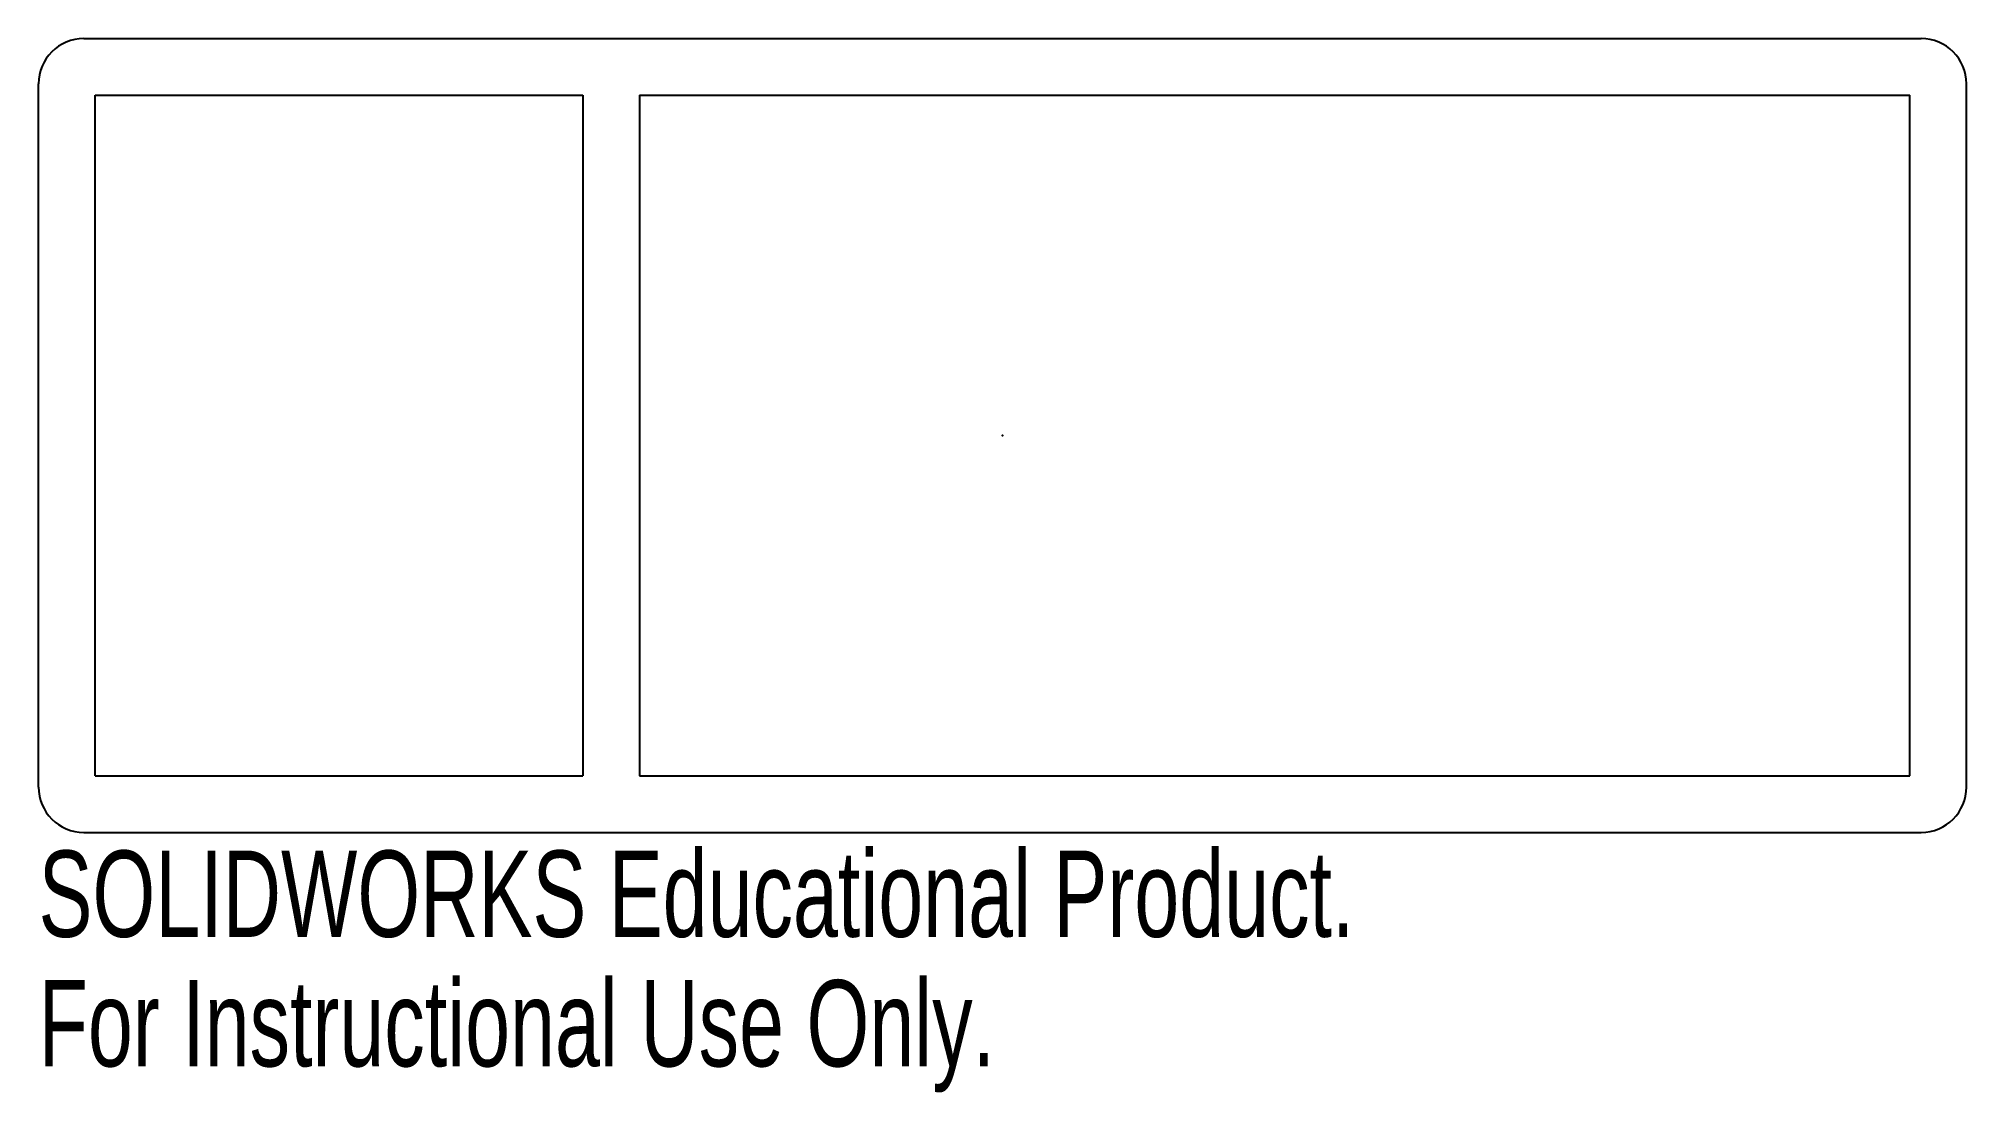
# Model space of a CAD drawing. Header units: inches. Extents: x -2.12 to 2.12, y -1.45 to 0.88.
import ezdxf

# ---------------------------------------------------------------- set-up
doc = ezdxf.new("R2010")
doc.units = ezdxf.units.IN
doc.header["$MEASUREMENT"] = 0
doc.header["$PDSIZE"] = -1
doc.styles.add('SLDTEXTSTYLE0', font='TXT', dxfattribs={"width": 0.7})

msp = doc.modelspace()

# ---------------------------------------------------------------- linework, layer by layer
at = {"color": 7, "linetype": 'Continuous'}
for p, q in [((-2.025, 0.875), (2.025, 0.875)), ((-2.125, -0.775), (-2.125, 0.775)), ((2.125, -0.775), (2.125, 0.775)), ((-2, 0.75), (-0.925, 0.75)), ((-2, -0.75), (-2, 0.75)), ((-0.925, 0.75), (-0.925, -0.75)), ((-0.8, 0.75), (-0.8, -0.75)), ((-0.8, 0.75), (2, 0.75)), ((2, -0.75), (2, 0.75)), ((-2, -0.75), (-0.925, -0.75)), ((-0.8, -0.75), (2, -0.75)), ((-2.025, -0.875), (2.025, -0.875))]:
    msp.add_line(p, q, dxfattribs=at)
for centre in [(-2, 0.75), (2, 0.75), (-2, -0.75), (2, -0.75)]:
    msp.add_circle(centre, 0, dxfattribs=at)
for centre, start, end in [((-2.025, 0.775), 90, 180), ((2.025, 0.775), 0, 90), ((-2.025, -0.775), 180, 270), ((2.025, -0.775), 270, 0)]:
    msp.add_arc(centre, 0.1, start, end, dxfattribs=at)
msp.add_point((0, 0), dxfattribs=at)

# ---------------------------------------------------------------- texts
at = {"color": 7, "linetype": 'Continuous', "char_height": 0.1903, "attachment_point": 1, "style": 'SLDTEXTSTYLE0'}
for s, insert in [('SOLIDWORKS Educational Product.', (-2.125, -0.9151)), ('For Instructional Use Only.', (-2.125, -1.2006))]:
    msp.add_mtext(s, dxfattribs=dict(at, insert=insert))

doc.saveas('drawing.dxf')
